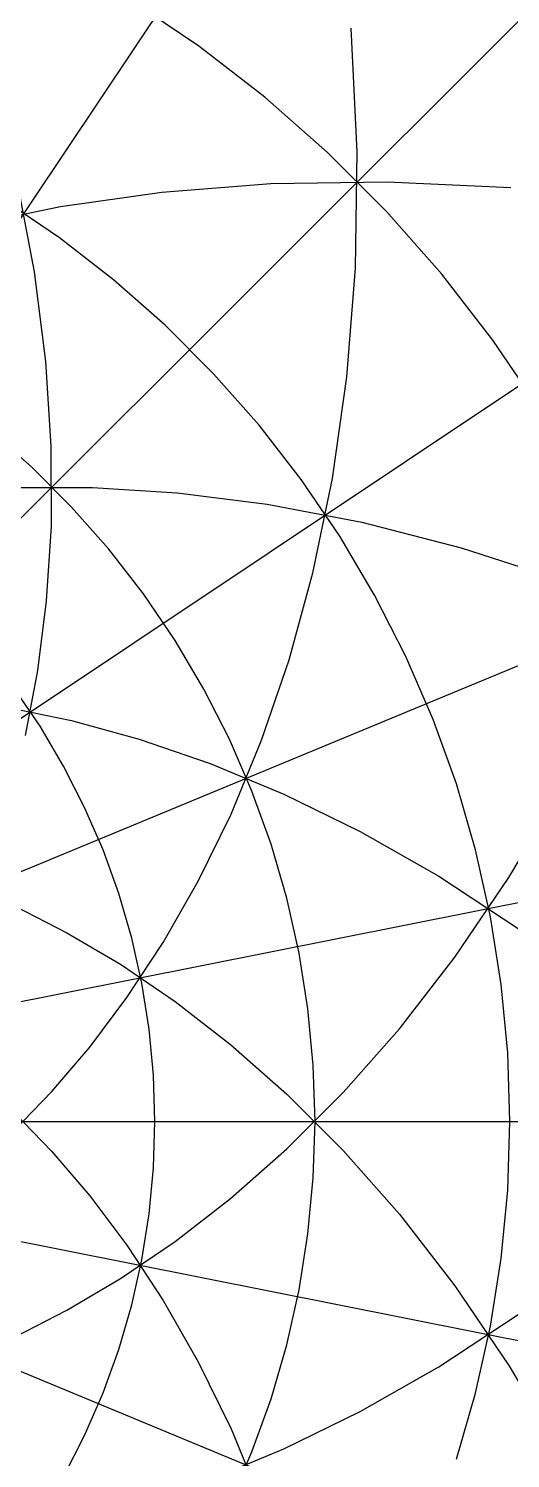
# Model space of a CAD drawing. Header units: metres. Extents: x -40000 to 40000, y -40000 to 40000.
# Drawn here: x 2582 to 4616, y -1423 to 4616 of the extents above; entities that cross this region are included whole.
import ezdxf

# ---------------------------------------------------------------- set-up
doc = ezdxf.new("R2010")
doc.units = ezdxf.units.M

msp = doc.modelspace()

# ---------------------------------------------------------------- linework, layer by layer
at = {"color": 0}
for p, q in [((3969.2, 4095.9), (3944.4, 4618.3)), ((3961.6, 3604.8), (3969.2, 4095.9)), ((2607.4, 3588.8), (2531.1, 3988.4)), ((2716.2, 3864.7), (3145, 3925.6)), ((3145, 3925.6), (3604.8, 3961.6)), ((3604.8, 3961.6), (4095.9, 3969.2)), ((4095.9, 3969.2), (4618.3, 3944.4)), ((2317.8, 3782.3), (2716.2, 3864.7)), ((2655.4, 3209.9), (2607.4, 3588.8)), ((3925.6, 3145), (3961.6, 3604.8)), ((2678.1, 2851.9), (2655.4, 3209.9)), ((3864.7, 2716.2), (3925.6, 3145)), ((2678.2, 2515), (2678.1, 2851.9)), ((2515, 2678.2), (2851.9, 2678.1)), ((2851.9, 2678.1), (3209.9, 2655.4)), ((3782.3, 2317.8), (3864.7, 2716.2)), ((3209.9, 2655.4), (3588.8, 2607.4)), ((3588.8, 2607.4), (3988.4, 2531.1)), ((2658.4, 2199.2), (2678.2, 2515)), ((3988.4, 2531.1), (4407.9, 2423.2)), ((4407.9, 2423.2), (4846.5, 2280.6)), ((3681.7, 1949.3), (3782.3, 2317.8)), ((2621.3, 1904.5), (2658.4, 2199.2)), ((3565.6, 1609.9), (3681.7, 1949.3)), ((2569.1, 1630.4), (2621.3, 1904.5)), ((2489.4, 1749.6), (2762.6, 1693)), ((2762.6, 1693), (3049.2, 1614.5)), ((3049.2, 1614.5), (3348.5, 1511.9)), ((3436.8, 1298.7), (3565.6, 1609.9)), ((3348.5, 1511.9), (3659.7, 1382.9)), ((4610, 1030.5), (4830.3, 1403.3)), ((3659.7, 1382.9), (3981.7, 1224.9)), ((3297.7, 1014.5), (3436.8, 1298.7)), ((3981.7, 1224.9), (4313.5, 1035.6)), ((4313.5, 1035.6), (4653.4, 812.1)), ((4381.4, 694), (4610, 1030.5)), ((3150.6, 756.4), (3297.7, 1014.5)), ((2524.8, 909), (2744, 797.2)), ((2744, 797.2), (2969.5, 663.8)), ((2997.5, 523.1), (3150.6, 756.4)), ((4147.4, 392), (4381.4, 694)), ((2969.5, 663.8), (3200.2, 506.9)), ((2840.2, 313.6), (2997.5, 523.1)), ((3200.2, 506.9), (3434.9, 324.7)), ((3910.3, 122.9), (4147.4, 392)), ((2680.5, 126.4), (2840.2, 313.6)), ((3434.9, 324.7), (3672.1, 115.4)), ((2519.7, -39.6), (2680.5, 126.4)), ((3672.1, -115.4), (3910.3, 122.9)), ((3672.1, 115.4), (3910.3, -122.9)), ((2519.7, 39.6), (2680.5, -126.4)), ((3434.9, -324.7), (3672.1, -115.4)), ((2680.5, -126.4), (2840.2, -313.6)), ((3910.3, -122.9), (4147.4, -392)), ((2840.2, -313.6), (2997.5, -523.1)), ((3200.2, -506.9), (3434.9, -324.7)), ((4147.4, -392), (4381.4, -694)), ((2969.5, -663.8), (3200.2, -506.9)), ((2997.5, -523.1), (3150.6, -756.4)), ((2744, -797.2), (2969.5, -663.8)), ((4381.4, -694), (4610, -1030.5)), ((3150.6, -756.4), (3297.7, -1014.5)), ((2524.8, -909), (2744, -797.2)), ((4313.5, -1035.6), (4653.4, -812.1)), ((3297.7, -1014.5), (3436.8, -1298.7)), ((3981.7, -1224.9), (4313.5, -1035.6)), ((4610, -1030.5), (4830.3, -1403.3)), ((3659.7, -1382.9), (3981.7, -1224.9)), ((3436.8, -1298.7), (3565.6, -1609.9)), ((3348.5, -1511.9), (3659.7, -1382.9))]:
    msp.add_line(p, q, dxfattribs=at)
at = {"layer": '1', "color": 1}
for p, q in [((0.1, 0.1), (22222.8, 33258.8)), ((0.1, 0.1), (28284.3, 28284.3)), ((0.1, 0.1), (33258.8, 22222.8)), ((0.1, 0.1), (36955.2, 15307.3)), ((0.1, 0), (39231.4, 7803.6)), ((3300.2, 4542.4), (3008.5, 4740.6)), ((3578.9, 4326.2), (3300.2, 4542.4)), ((3843.5, 4092.9), (3578.9, 4326.2)), ((4092.9, 3843.5), (3843.5, 4092.9)), ((2711.9, 3732.6), (2472.2, 3895.5)), ((4326.2, 3578.9), (4092.9, 3843.5)), ((2940.9, 3554.9), (2711.9, 3732.6)), ((4542.4, 3300.2), (4326.2, 3578.9)), ((3158.3, 3363.3), (2940.9, 3554.9)), ((3363.3, 3158.3), (3158.3, 3363.3)), ((4740.6, 3008.5), (4542.4, 3300.2)), ((3554.9, 2940.9), (3363.3, 3158.3)), ((2595.3, 2763.7), (2416.6, 2921.2)), ((3732.6, 2711.9), (3554.9, 2940.9)), ((2763.7, 2595.3), (2595.3, 2763.7)), ((3895.5, 2472.2), (3732.6, 2711.9)), ((2921.2, 2416.6), (2763.7, 2595.3)), ((3067.2, 2228.4), (2921.2, 2416.6)), ((4043, 2222.7), (3895.5, 2472.2)), ((3201, 2031.4), (3067.2, 2228.4)), ((4174.6, 1964.4), (4043, 2222.7)), ((3322.3, 1826.4), (3201, 2031.4)), ((4289.7, 1698.4), (4174.6, 1964.4)), ((2630.4, 1669.3), (2520.4, 1831.2)), ((3430.4, 1614.2), (3322.3, 1826.4)), ((4387.9, 1425.7), (4289.7, 1698.4)), ((2730, 1500.8), (2630.4, 1669.3)), ((3525, 1395.6), (3430.4, 1614.2)), ((2818.8, 1326.4), (2730, 1500.8)), ((3605.7, 1171.5), (3525, 1395.6)), ((4468.8, 1147.4), (4387.9, 1425.7)), ((2896.6, 1146.8), (2818.8, 1326.4)), ((3672.1, 942.8), (3605.7, 1171.5)), ((2962.9, 962.7), (2896.6, 1146.8)), ((4532, 864.5), (4468.8, 1147.4)), ((3017.5, 774.8), (2962.9, 962.7)), ((3724.1, 710.4), (3672.1, 942.8)), ((4577.3, 578.3), (4532, 864.5)), ((3060.2, 583.8), (3017.5, 774.8)), ((3761.3, 475.2), (3724.1, 710.4)), ((3090.8, 390.5), (3060.2, 583.8)), ((4604.6, 289.7), (4577.3, 578.3)), ((3783.7, 238.1), (3761.3, 475.2)), ((3109.2, 195.6), (3090.8, 390.5)), ((4613.7, 0), (4604.6, 289.7)), ((3115.3, 0), (3109.2, 195.6)), ((3791.2, 0), (3783.7, 238.1)), ((0.1, 0), (40000, 0)), ((3109.2, -195.6), (3115.3, 0)), ((3783.7, -238.1), (3791.2, 0)), ((4604.6, -289.7), (4613.7, 0)), ((0.1, 0), (39231.4, -7803.6)), ((0.1, -0.1), (36955.2, -15307.3)), ((3090.8, -390.5), (3109.2, -195.6)), ((3761.3, -475.2), (3783.7, -238.1)), ((4577.3, -578.3), (4604.6, -289.7)), ((3060.2, -583.8), (3090.8, -390.5)), ((3724.1, -710.4), (3761.3, -475.2)), ((3017.5, -774.8), (3060.2, -583.8)), ((4532, -864.5), (4577.3, -578.3)), ((3672.1, -942.8), (3724.1, -710.4)), ((2962.9, -962.7), (3017.5, -774.8)), ((4468.8, -1147.4), (4532, -864.5)), ((2896.6, -1146.8), (2962.9, -962.7)), ((3605.7, -1171.5), (3672.1, -942.8)), ((2818.8, -1326.4), (2896.6, -1146.8)), ((4387.9, -1425.7), (4468.8, -1147.4)), ((3525, -1395.6), (3605.7, -1171.5)), ((2730, -1500.8), (2818.8, -1326.4)), ((3430.4, -1614.2), (3525, -1395.6))]:
    msp.add_line(p, q, dxfattribs=at)

doc.saveas('drawing.dxf')
